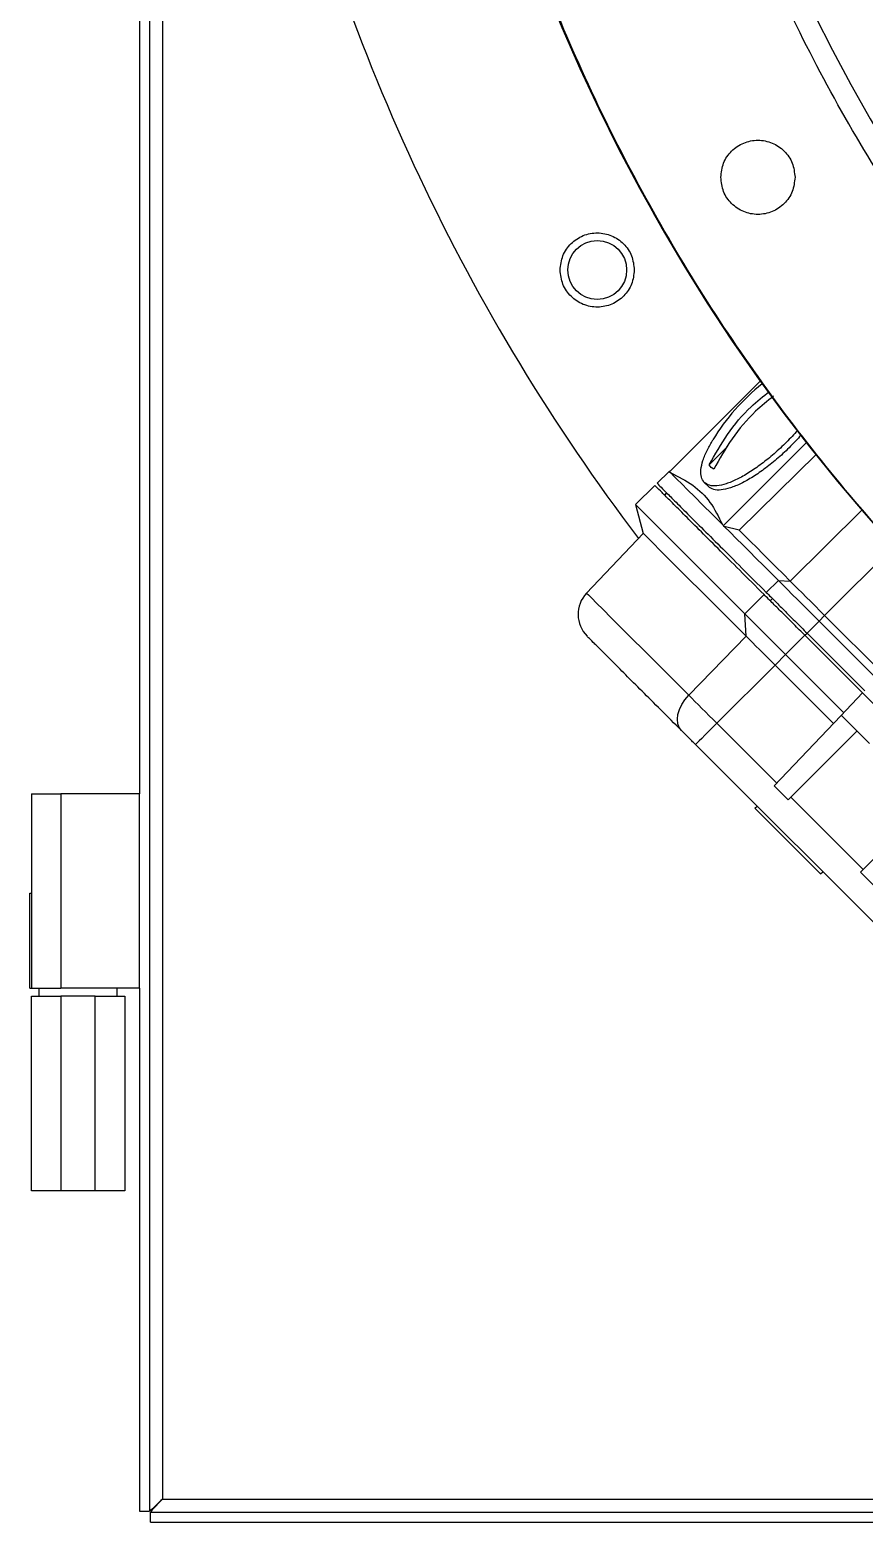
# Model space of a CAD drawing. Header units: inches. Extents: x 1229 to 1453, y -1023 to -720.
# Drawn here: x 1330.93 to 1336.24, y -999.56 to -990.05 of the extents above; entities that cross this region are included whole.
import ezdxf

# ---------------------------------------------------------------- set-up
doc = ezdxf.new("R2010")
doc.units = ezdxf.units.IN
doc.header["$MEASUREMENT"] = 0

msp = doc.modelspace()

# ---------------------------------------------------------------- linework, layer by layer
at = {"color": 18, "linetype": 'Continuous', "lineweight": 25, "true_color": 0x000000}
for p, q in [((1331.6904, -972.0851), (1331.6904, -999.487)), ((1331.7734, -972.161), (1331.7734, -999.411)), ((1331.6274, -975.156), (1331.6274, -994.916)), ((1335.5806, -992.2863), (1335.0019, -992.8651)), ((1335.3446, -993.2079), (1335.8737, -992.6788)), ((1335.37, -992.7047), (1335.2541, -992.8207)), ((1335.9375, -992.7532), (1335.4451, -993.2373)), ((1334.9992, -992.8624), (1334.9219, -992.9384)), ((1335.0019, -992.8651), (1335.0089, -992.8721)), ((1335.2657, -992.8377), (1335.2541, -992.8207)), ((1335.2827, -992.8492), (1335.2657, -992.8377)), ((1334.9077, -992.9519), (1334.7852, -993.0744)), ((1335.2228, -992.9329), (1335.2489, -992.9591)), ((1334.9829, -992.9992), (1334.9689, -993.0132)), ((1334.7852, -993.0744), (1334.8343, -993.2579)), ((1336.2264, -993.1097), (1335.7694, -993.5616)), ((1335.3376, -993.2008), (1335.3446, -993.2079)), ((1335.3497, -993.2129), (1335.3446, -993.2079)), ((1335.4451, -993.2373), (1335.3497, -993.2129)), ((1334.8343, -993.2579), (1334.4733, -993.6384)), ((1336.4296, -993.3401), (1335.9888, -993.7809)), ((1335.6173, -993.6337), (1335.6943, -993.5575)), ((1335.6943, -993.5575), (1335.7694, -993.5616)), ((1335.4806, -993.7699), (1335.6031, -993.6474)), ((1335.6425, -993.6868), (1335.6564, -993.6728)), ((1335.4883, -993.9118), (1335.4806, -993.7699)), ((1335.8767, -993.893), (1335.9532, -993.8165)), ((1335.9888, -993.7809), (1335.9532, -993.8165)), ((1335.9532, -993.8165), (1336.3225, -994.1857)), ((1335.9888, -993.7809), (1336.359, -994.1511)), ((1335.1238, -994.2888), (1335.4883, -993.9118)), ((1335.7402, -994.0295), (1335.8627, -993.907)), ((1335.8627, -993.907), (1335.8767, -993.893)), ((1336.23, -994.2742), (1335.8627, -993.907)), ((1335.8767, -993.893), (1336.2439, -994.2603)), ((1335.3023, -994.4674), (1335.6731, -994.0966)), ((1335.6731, -994.0966), (1335.7402, -994.0295)), ((1336.0453, -994.4689), (1335.6731, -994.0966)), ((1335.7402, -994.0295), (1336.1107, -994.3999)), ((1336.0919, -994.4198), (1336.23, -994.2742)), ((1336.411, -994.4552), (1336.23, -994.2742)), ((1335.6843, -994.8493), (1335.3023, -994.4674)), ((1335.6682, -994.8663), (1336.0919, -994.4198)), ((1336.0919, -994.4198), (1336.096, -994.4186)), ((1336.096, -994.4186), (1336.2733, -994.5959)), ((1335.7566, -994.9546), (1336.1943, -994.5169)), ((1335.1668, -994.6029), (1336.5695, -996.0056)), ((1335.6843, -994.8493), (1335.6682, -994.8663)), ((1335.6682, -994.8663), (1335.7566, -994.9546)), ((1330.9399, -994.916), (1330.9399, -995.5506)), ((1330.9399, -994.916), (1331.1274, -994.916)), ((1331.6274, -994.916), (1331.1274, -994.916)), ((1331.1274, -994.916), (1331.1274, -996.156)), ((1331.6274, -996.156), (1331.6274, -994.916)), ((1336.2343, -995.3993), (1335.7731, -994.9381)), ((1335.5452, -995.0092), (1335.5591, -994.9953)), ((1335.9628, -995.4268), (1335.5452, -995.0092)), ((1335.5661, -995.0301), (1335.566, -995.0301)), ((1336.6555, -994.9781), (1336.2178, -995.4158)), ((1335.9418, -995.4059), (1335.9419, -995.4059)), ((1335.9628, -995.4268), (1335.9767, -995.4129)), ((1336.2178, -995.4158), (1336.3061, -995.5042)), ((1330.9299, -996.156), (1330.9299, -995.5506)), ((1330.9299, -995.5506), (1330.9399, -995.5506)), ((1330.9399, -995.5506), (1330.9399, -996.156)), ((1330.9299, -996.156), (1330.9399, -996.156)), ((1330.9399, -996.156), (1331.1274, -996.156)), ((1330.9864, -996.156), (1330.9864, -996.206)), ((1331.6274, -996.156), (1331.1274, -996.156)), ((1331.4864, -996.206), (1331.4864, -996.156)), ((1331.6274, -996.156), (1331.6274, -999.487)), ((1330.9394, -997.446), (1330.9394, -996.206)), ((1330.9394, -996.206), (1331.1269, -996.206)), ((1331.1269, -996.206), (1331.1269, -997.446)), ((1331.3459, -996.206), (1331.1269, -996.206)), ((1331.3459, -997.446), (1331.3459, -996.206)), ((1331.3459, -996.206), (1331.5334, -996.206)), ((1331.5334, -996.206), (1331.5334, -997.446)), ((1331.1269, -997.446), (1330.9394, -997.446)), ((1331.3459, -997.446), (1331.1269, -997.446)), ((1331.5334, -997.446), (1331.3459, -997.446)), ((1331.7734, -999.411), (1358.6274, -999.411)), ((1331.6274, -999.487), (1331.6904, -999.487)), ((1331.6974, -999.557), (1331.6974, -999.494)), ((1331.6974, -999.494), (1358.7033, -999.494)), ((1331.6974, -999.557), (1358.7033, -999.557))]:
    msp.add_line(p, q, dxfattribs=at)
at = {"color": 18, "linetype": 'Continuous', "lineweight": 25, "true_color": 0x000000, "flags": 128}
for points in [[(1335.0089, -992.8721), (1335.0247, -992.888), (1335.0481, -992.9113), (1335.0787, -992.9419), (1335.1167, -992.9799), (1335.1617, -993.0249), (1335.2137, -993.0769), (1335.2724, -993.1356), (1335.3376, -993.2008)], [(1334.7852, -993.0744), (1334.7903, -993.0795), (1334.8057, -993.0949), (1334.8313, -993.1205), (1334.867, -993.1562), (1334.9125, -993.2017), (1334.9676, -993.2568), (1335.032, -993.3212), (1335.1055, -993.3947), (1335.1875, -993.4767), (1335.2777, -993.5669), (1335.3756, -993.6648), (1335.4806, -993.7699)], [(1335.3497, -993.2129), (1335.3872, -993.2504), (1335.4263, -993.2896), (1335.4672, -993.3304), (1335.5096, -993.3728), (1335.5536, -993.4168), (1335.599, -993.4622), (1335.646, -993.5092), (1335.6943, -993.5575)], [(1335.4451, -993.2373), (1335.4806, -993.2728), (1335.5177, -993.3098), (1335.5562, -993.3483), (1335.5961, -993.3882), (1335.6374, -993.4296), (1335.6801, -993.4723), (1335.7241, -993.5163), (1335.7694, -993.5616)], [(1334.8343, -993.2579), (1334.8357, -993.2592), (1334.8462, -993.2697), (1334.8672, -993.2907), (1334.8985, -993.3221), (1334.94, -993.3636), (1334.9915, -993.415), (1335.0526, -993.4761), (1335.1229, -993.5464), (1335.2021, -993.6257), (1335.2898, -993.7133), (1335.3854, -993.8089), (1335.4883, -993.9118)], [(1335.6943, -993.5575), (1335.7222, -993.5854), (1335.7518, -993.615), (1335.783, -993.6462), (1335.8155, -993.6787), (1335.849, -993.7122), (1335.8833, -993.7465), (1335.9181, -993.7813), (1335.9532, -993.8165)], [(1335.7694, -993.5616), (1335.793, -993.5852), (1335.8182, -993.6103), (1335.8446, -993.6367), (1335.8721, -993.6642), (1335.9005, -993.6926), (1335.9295, -993.7217), (1335.959, -993.7512), (1335.9888, -993.7809)], [(1334.4733, -993.6384), (1334.4746, -993.6397), (1334.4851, -993.6501), (1334.506, -993.671), (1334.5371, -993.7022), (1334.5784, -993.7435), (1334.6296, -993.7947), (1334.6903, -993.8554), (1334.7603, -993.9254), (1334.8391, -994.0042), (1334.9263, -994.0914), (1335.0214, -994.1864), (1335.1238, -994.2888)], [(1335.4806, -993.7699), (1335.5086, -993.7978), (1335.5383, -993.8275), (1335.5696, -993.8588), (1335.6021, -993.8913), (1335.6357, -993.9249), (1335.6701, -993.9593), (1335.705, -993.9943), (1335.7402, -994.0295)], [(1335.4883, -993.9118), (1335.5082, -993.9317), (1335.5293, -993.9529), (1335.5516, -993.9751), (1335.5748, -993.9983), (1335.5987, -994.0222), (1335.6232, -994.0467), (1335.648, -994.0716), (1335.6731, -994.0966)], [(1335.0777, -994.5139), (1335.0631, -994.4941), (1335.0542, -994.4699), (1335.0514, -994.4422), (1335.0547, -994.4119), (1335.0641, -994.3803), (1335.0791, -994.3484), (1335.0992, -994.3176), (1335.1238, -994.2888)], [(1335.1238, -994.2888), (1335.143, -994.3081), (1335.1634, -994.3285), (1335.1849, -994.35), (1335.2073, -994.3724), (1335.2304, -994.3955), (1335.2541, -994.4191), (1335.2781, -994.4432), (1335.3023, -994.4674)], [(1335.3023, -994.4674), (1335.2757, -994.494), (1335.2502, -994.5195), (1335.2267, -994.543), (1335.2063, -994.5634), (1335.1895, -994.5802), (1335.177, -994.5927), (1335.1694, -994.6004), (1335.1668, -994.6029)]]:
    msp.add_lwpolyline(points, dxfattribs=at)
at = {"color": 18, "linetype": 'Continuous', "lineweight": 25, "true_color": 0x000000}
for centre, radius in [((1345.1106, -985.4772), 11.7126), ((1334.541, -991.5795), 0.1875)]:
    msp.add_circle(centre, radius, dxfattribs=at)
for centre, radius, start, end in [((1345.1106, -985.4772), 10.2157, 134.36248, 223.03765), ((1345.1106, -985.4772), 9.8425, 185.11809, 211.02291), ((1345.1106, -985.4772), 12.9331, 193.26667, 217.16308), ((1345.1106, -985.4772), 11.7147, 201.53134, 215.54744), ((1336.4278, -993.3585), 1.3451, 128.44754, 148.79579), ((1334.4343, -993.4303), 0.801, 44.87833, 45.14698), ((1334.6161, -993.7739), 0.1969, 136.5, 225)]:
    msp.add_arc(centre, radius, start, end, dxfattribs=at)
for points, knots in [([(1356.8201, -985.4772), (1356.8153, -985.7326), (1356.8056, -986.2436), (1356.7277, -987.0067), (1356.6035, -987.7632), (1356.4292, -988.51), (1356.2066, -989.2438), (1355.9365, -989.9614), (1355.6201, -990.6599), (1355.2586, -991.3361), (1354.8537, -991.9873), (1354.407, -992.6106), (1353.9206, -993.2033), (1353.3964, -993.763), (1352.8368, -994.2871), (1352.244, -994.7736), (1351.6207, -995.2202), (1350.9696, -995.6252), (1350.2933, -995.9866), (1349.5949, -996.3031), (1348.8772, -996.5732), (1348.1434, -996.7958), (1347.3967, -996.9699), (1346.6401, -997.0948), (1345.877, -997.17), (1345.1106, -997.1951), (1344.3442, -997.17), (1343.5811, -997.0948), (1342.8246, -996.9699), (1342.0778, -996.7958), (1341.344, -996.5732), (1340.6264, -996.3031), (1339.9279, -995.9866), (1339.2517, -995.6252), (1338.6005, -995.2202), (1337.9772, -994.7736), (1337.3845, -994.2871), (1336.8248, -993.763), (1336.3006, -993.2033), (1335.8142, -992.6106), (1335.3675, -991.9873), (1334.9626, -991.3361), (1334.6012, -990.6599), (1334.2847, -989.9614), (1334.0146, -989.2438), (1333.792, -988.51), (1333.6177, -987.7632), (1333.4936, -987.0067), (1333.4156, -986.2436), (1333.4059, -985.7326), (1333.4011, -985.4772)], [0, 0, 0, 0, 0.020833, 0.041667, 0.0625, 0.083333, 0.104167, 0.125, 0.145833, 0.166667, 0.1875, 0.208333, 0.229167, 0.25, 0.270833, 0.291667, 0.3125, 0.333333, 0.354167, 0.375, 0.395833, 0.416667, 0.4375, 0.458333, 0.479167, 0.5, 0.520833, 0.541667, 0.5625, 0.583333, 0.604167, 0.625, 0.645833, 0.666667, 0.6875, 0.708333, 0.729167, 0.75, 0.770833, 0.791667, 0.8125, 0.833333, 0.854167, 0.875, 0.895833, 0.916667, 0.9375, 0.958333, 0.979167, 1, 1, 1, 1]), ([(1337.3818, -992.3644), (1337.2187, -992.1734), (1336.8923, -991.7913), (1336.4574, -991.175), (1336.0652, -990.5311), (1335.7218, -989.8598), (1335.4279, -989.1654), (1335.1854, -988.4515), (1334.9951, -987.7218), (1334.8595, -986.9802), (1334.7742, -986.2307), (1334.7637, -985.7283), (1334.7584, -985.4772)], [0, 0, 0, 0, 0.1, 0.2, 0.3, 0.4, 0.5, 0.6, 0.7, 0.8, 0.9, 1, 1, 1, 1]), ([(1335.3277, -990.989), (1335.3312, -990.9581), (1335.3383, -990.8962), (1335.3929, -990.8176), (1335.471, -990.7651), (1335.5639, -990.7466), (1335.6567, -990.7651), (1335.7348, -990.8176), (1335.7894, -990.8962), (1335.7965, -990.9581), (1335.8001, -990.989)], [0, 0, 0, 0, 0.125, 0.25, 0.375001, 0.5, 0.624999, 0.75, 0.875, 1, 1, 1, 1]), ([(1335.8001, -990.989), (1335.7965, -991.0199), (1335.7894, -991.0817), (1335.7348, -991.1604), (1335.6567, -991.2129), (1335.5639, -991.2314), (1335.471, -991.2129), (1335.3929, -991.1604), (1335.3383, -991.0817), (1335.3312, -991.0199), (1335.3277, -990.989)], [0, 0, 0, 0, 0.125, 0.25, 0.375001, 0.5, 0.624999, 0.75, 0.875, 1, 1, 1, 1]), ([(1334.3048, -991.5795), (1334.3084, -991.5484), (1334.3156, -991.4861), (1334.371, -991.4071), (1334.4498, -991.3549), (1334.5428, -991.3372), (1334.6351, -991.3562), (1334.7125, -991.4088), (1334.7667, -991.4872), (1334.7737, -991.5488), (1334.7772, -991.5795)], [0, 0, 0, 0, 0.125879, 0.251772, 0.377674, 0.50274, 0.62674, 0.750951, 0.875605, 1, 1, 1, 1]), ([(1334.7772, -991.5795), (1334.7738, -991.6101), (1334.7668, -991.6712), (1334.7133, -991.7494), (1334.6361, -991.8025), (1334.5431, -991.822), (1334.4496, -991.8041), (1334.3708, -991.7517), (1334.3156, -991.6728), (1334.3084, -991.6106), (1334.3048, -991.5795)], [0, 0, 0, 0, 0.123668, 0.246955, 0.37155, 0.497256, 0.622957, 0.748644, 0.874319, 1, 1, 1, 1]), ([(1335.2541, -992.8207), (1335.2912, -992.7549), (1335.3659, -992.6225), (1335.4976, -992.4646), (1335.5971, -992.3845), (1335.6367, -992.3526)], [0, 0, 0, 0, 0.372367, 0.750221, 1, 1, 1, 1]), ([(1335.6625, -992.3834), (1335.6239, -992.4146), (1335.5254, -992.4941), (1335.3944, -992.651), (1335.3198, -992.7835), (1335.2827, -992.8492)], [0, 0, 0, 0, 0.245374, 0.6254441, 1, 1, 1, 1]), ([(1335.2228, -992.9329), (1335.2155, -992.9227), (1335.2009, -992.9024), (1335.1989, -992.8541), (1335.212, -992.7947), (1335.2378, -992.7299), (1335.2653, -992.6831), (1335.2778, -992.6619)], [0, 0, 0, 0, 0.207148, 0.414295, 0.621444, 0.828592, 1, 1, 1, 1]), ([(1335.8158, -992.6016), (1335.7928, -992.6269), (1335.7458, -992.6786), (1335.6674, -992.7512), (1335.5864, -992.8172), (1335.5061, -992.8726), (1335.43, -992.9154), (1335.3608, -992.9439), (1335.3016, -992.9567), (1335.2533, -992.9547), (1335.2329, -992.9402), (1335.2228, -992.9329)], [0, 0, 0, 0, 0.106402, 0.218101, 0.3298, 0.441501, 0.5532, 0.6649, 0.7766, 0.888299, 1, 1, 1, 1]), ([(1335.8378, -992.6322), (1335.8162, -992.656), (1335.7705, -992.7062), (1335.6936, -992.7774), (1335.6125, -992.8434), (1335.5323, -992.8988), (1335.4562, -992.9416), (1335.387, -992.9701), (1335.3278, -992.9829), (1335.2794, -992.9809), (1335.2591, -992.9663), (1335.2489, -992.9591)], [0, 0, 0, 0, 0.100725, 0.213134, 0.325543, 0.437954, 0.550362, 0.662771, 0.775181, 0.88759, 1, 1, 1, 1]), ([(1335.6031, -993.6474), (1335.5503, -993.5946), (1335.4447, -993.489), (1335.3071, -993.3513), (1335.1868, -993.231), (1335.0866, -993.1308), (1335.0073, -993.0515), (1334.9503, -992.9946), (1334.9144, -992.9586), (1334.9099, -992.9541), (1334.9077, -992.9519)], [0, 0, 0, 0, 0.125, 0.25, 0.375001, 0.5, 0.625, 0.75, 0.875, 1, 1, 1, 1]), ([(1334.922, -992.9383), (1334.9242, -992.9406), (1334.9286, -992.945), (1334.9646, -992.981), (1335.0215, -993.0379), (1335.1009, -993.1172), (1335.201, -993.2174), (1335.3213, -993.3377), (1335.4589, -993.4753), (1335.5645, -993.5809), (1335.6173, -993.6337)], [0, 0, 0, 0, 0.1249999, 0.2500001, 0.3749998, 0.5000001, 0.6250001, 0.7500002, 0.8749998, 1, 1, 1, 1]), ([(1335.0089, -992.8721), (1335.0578, -992.8963), (1335.1551, -992.9444), (1335.2653, -993.0546), (1335.3135, -993.152), (1335.3376, -993.2008)], [0, 0, 0, 0, 0.334131, 0.665855, 1, 1, 1, 1]), ([(1335.8627, -993.907), (1335.8392, -993.8835), (1335.7922, -993.8364), (1335.724, -993.7682), (1335.6594, -993.7036), (1335.6219, -993.6661), (1335.6031, -993.6474)], [0, 0, 0, 0, 0.249997, 0.5, 0.750002, 1, 1, 1, 1]), ([(1335.6173, -993.6337), (1335.636, -993.6524), (1335.6735, -993.6899), (1335.738, -993.7544), (1335.8062, -993.8226), (1335.8532, -993.8696), (1335.8767, -993.893)], [0, 0, 0, 0, 0.250002, 0.5, 0.749999, 1, 1, 1, 1]), ([(1335.0777, -994.5139), (1335.033, -994.4692), (1334.9428, -994.379), (1334.8242, -994.2604), (1334.7192, -994.1554), (1334.6314, -994.0675), (1334.5621, -993.9982), (1334.5129, -993.9491), (1334.4825, -993.9186), (1334.4787, -993.9149), (1334.4769, -993.9131)], [0, 0, 0, 0, 0.122395, 0.246996, 0.373112, 0.5, 0.626889, 0.753004, 0.877606, 1, 1, 1, 1]), ([(1335.1668, -994.6029), (1335.1505, -994.5867), (1335.1179, -994.5541), (1335.0911, -994.5273), (1335.0777, -994.5139)], [0, 0, 0, 0, 0.5, 1, 1, 1, 1]), ([(1331.7734, -999.411), (1331.7612, -999.4227), (1331.7413, -999.4417), (1331.7202, -999.4631), (1331.7073, -999.4737), (1331.6986, -999.4797), (1331.6918, -999.4843), (1331.6909, -999.4861), (1331.6904, -999.487)], [0, 0, 0, 0, 0.32589, 0.5326, 0.633459, 0.743848, 0.865582, 1, 1, 1, 1]), ([(1331.6974, -999.494), (1331.698, -999.4933), (1331.6993, -999.4919), (1331.7068, -999.4814), (1331.7212, -999.4644), (1331.7446, -999.4407), (1331.7635, -999.4212), (1331.7734, -999.411)], [0, 0, 0, 0, 0.1568, 0.313547, 0.473126, 0.727125, 1, 1, 1, 1])]:
    msp.add_open_spline(points, degree=3, knots=knots, dxfattribs=at)

doc.saveas('drawing.dxf')
